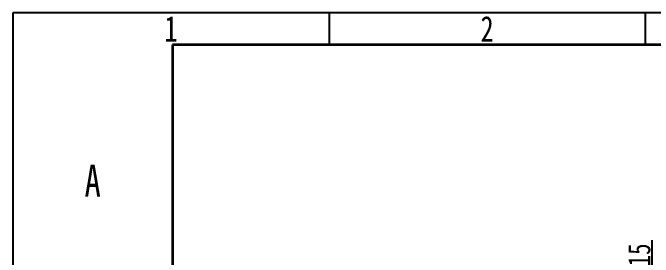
# Model space of a CAD drawing. Header units: inches. Extents: x 0 to 702, y -298 to -87.
# Drawn here: x 404.9 to 505.1, y -125.5 to -87.3 of the extents above; entities that cross this region are included whole.
import ezdxf

# ---------------------------------------------------------------- set-up
doc = ezdxf.new("R2010")
doc.units = ezdxf.units.IN
doc.layers.add('图框', color=7, linetype='Continuous')
doc.layers.add('尺寸线层', color=3, linetype='Continuous')
doc.styles.add('字高0', font='hyswlongfangsong.ttf')
doc.styles.add('字高3.5', font='hyswlongfangsong.ttf', dxfattribs={"height": 3.5})
doc.styles.add('字高5', font='hyswlongfangsong.ttf', dxfattribs={"height": 5})
doc.dimstyles.new('副本 1倍高(字高3.5)', dxfattribs={"dimtxt": 3.5, "dimasz": 2.5, "dimexe": 1.25, "dimexo": 0.625, "dimtad": 1, "dimdsep": 46, "dimtxsty": '字高0', "dimcen": 2.5, "dimazin": 2, "dimtfac": 1, "dimtmove": 0, "dimatfit": 3, "dimfxl": 1, "dimarcsym": 0})

# ---------------------------------------------------------------- blocks, each defined once
blk = doc.blocks.new('*D17')
at = {"layer": '尺寸线层', "color": 0, "lineweight": -2, "transparency": 16777216}
for p, q in [((504.94, -147.36), (504.94, -122.8)), ((535.85, -149.86), (503.69, -149.86)), ((504.94, -154.86), (504.94, -149.86)), ((535.98, -154.86), (503.69, -154.86)), ((504.94, -157.36), (504.94, -159.86))]:
    blk.add_line(p, q, dxfattribs=at)
at = {"layer": '尺寸线层', "color": 0, "transparency": 16777216}
for points in [[(504.53, -147.36), (505.36, -147.36), (504.94, -149.86)], [(504.53, -157.36), (505.36, -157.36), (504.94, -154.86)]]:
    blk.add_solid(points, dxfattribs=at)
at = {"layer": '尺寸线层', "color": 0, "transparency": 16777216, "insert": (500.48, -131.1), "char_height": 3.5, "attachment_point": 5, "rotation": 90, "style": '字高0'}
blk.add_mtext('{\\fISOCPEUR|b0|i0|c0|p34;%%C}5\\S 0^ -0.015;', dxfattribs=at)

msp = doc.modelspace()

# ---------------------------------------------------------------- linework, layer by layer
at = {"layer": '图框', "color": 0}
for p, q in [((701.862, -87.282), (404.862, -87.282)), ((404.862, -87.282), (404.862, -297.282)), ((454.362, -87.282), (454.362, -92.282)), ((503.862, -87.282), (503.862, -92.282))]:
    msp.add_line(p, q, dxfattribs=at)
at = {"layer": '图框', "color": 0, "lineweight": 35}
for p, q in [((696.862, -92.282), (429.862, -92.282)), ((429.862, -92.282), (429.862, -292.282))]:
    msp.add_line(p, q, dxfattribs=at)

# ---------------------------------------------------------------- texts
at = {"layer": '图框', "color": 0, "attachment_point": 5}
for s, insert, char_height, width, style in [('1', (429.612, -89.782), 4, 49.50007, '字高3.5'), ('2', (479.112, -89.782), 4, 49.50007, '字高3.5'), ('A', (417.362, -113.532), 5, 25.00001, '字高5')]:
    msp.add_mtext(s, dxfattribs=dict(at, insert=insert, char_height=char_height, width=width, style=style))

# ---------------------------------------------------------------- dimensions: what is measured, and where the dimension line sits
at = {"layer": '尺寸线层', "color": 0}
dim = msp.add_linear_dim(base=(504.944, -149.856), p1=(536.603, -154.856), p2=(536.472, -149.856), angle=90, text='{\\fISOCPEUR|b0|i0|c0|p34;%%C}<>', dimstyle='副本 1倍高(字高3.5)', override={"dimtol": 1, "dimtm": 0.015, "dimtdec": 3}, dxfattribs=at)
dim.commit()
dim.dimension.update_dxf_attribs({"geometry": '*D17', "text_midpoint": (504.944, -131.095), "dimtype": 160})

doc.saveas('drawing.dxf')
